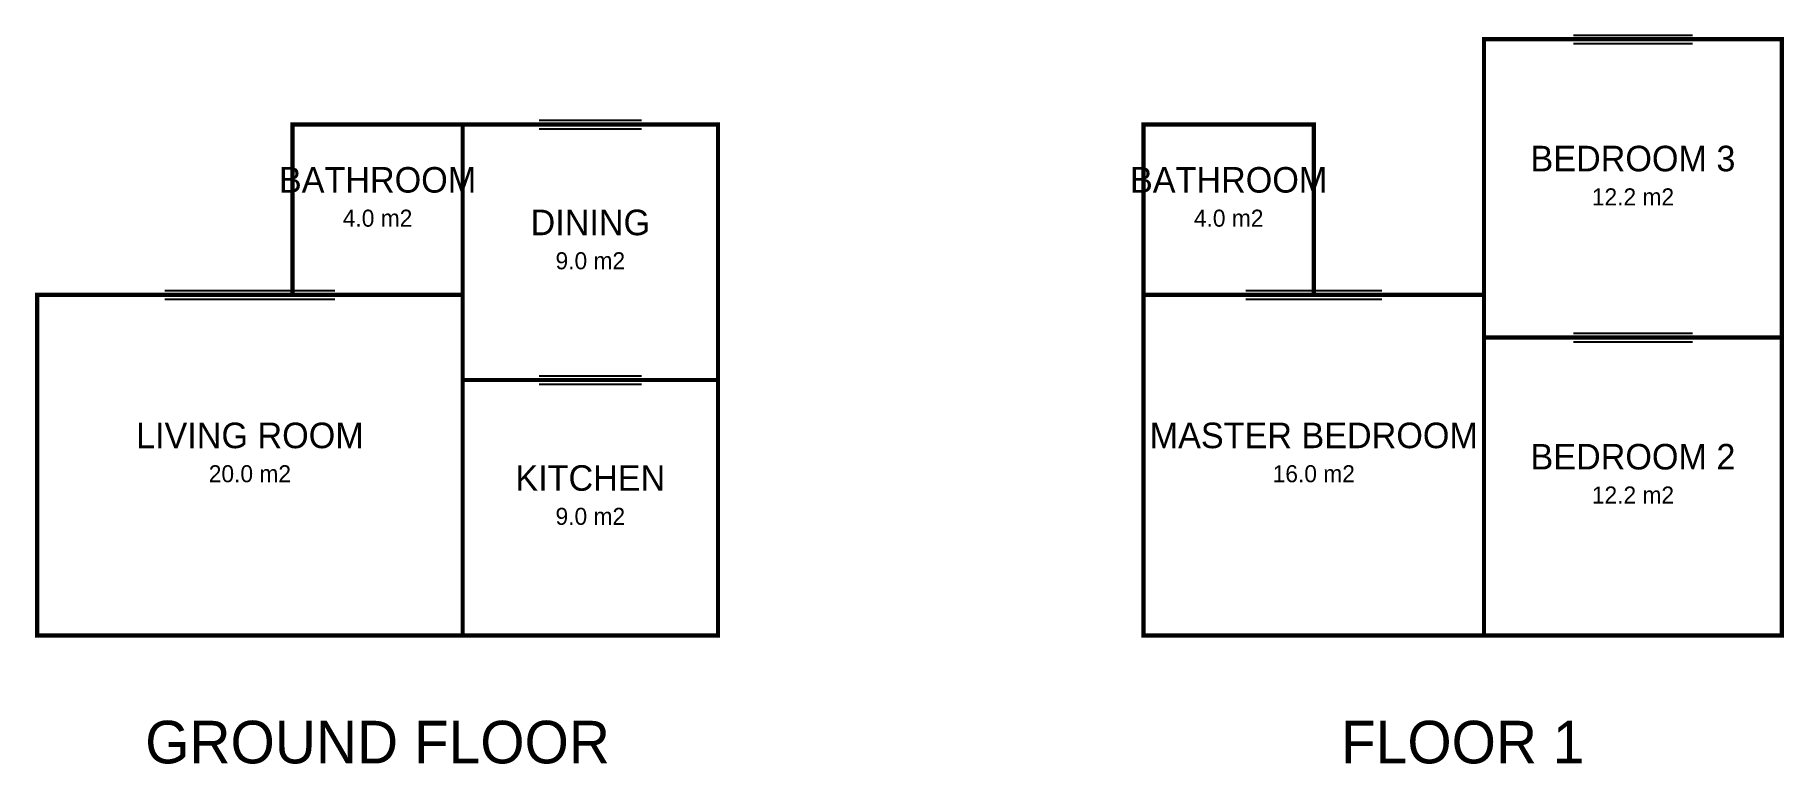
# Model space of a CAD drawing. Header units: metres. Extents: x 0 to 20.5, y -1.5 to 7.
import ezdxf
from ezdxf.enums import TextEntityAlignment as Align

# ---------------------------------------------------------------- set-up
doc = ezdxf.new("R2010")
doc.units = ezdxf.units.M
for name, color, linetype in [('A-DOOR', 1, 'Continuous'), ('A-GLAZ', 4, 'Continuous'), ('A-TEXT', 252, 'Continuous'), ('A-WALL', 7, 'Continuous')]:
    doc.layers.add(name, color=color, linetype=linetype)

msp = doc.modelspace()

# ---------------------------------------------------------------- linework, layer by layer
at = {"layer": 'A-DOOR', "color": 1}
for p, q in [((18.4, 7), (19.1, 7)), ((15, 4.8), (15, 5.2)), ((3.8, 4), (4.2, 4)), ((2.1, 0), (2.9, 0)), ((14.6, 0), (15.4, 0)), ((18.4, 0), (19.1, 0))]:
    msp.add_line(p, q, dxfattribs=at)
at = {"layer": 'A-GLAZ'}
for p, q in [((18.05, 7.05), (19.45, 7.05)), ((18.05, 6.95), (19.45, 6.95)), ((5.9, 6.05), (7.1, 6.05)), ((5.9, 5.95), (7.1, 5.95)), ((1.5, 4.05), (3.5, 4.05)), ((1.5, 3.95), (3.5, 3.95)), ((14.2, 4.05), (15.8, 4.05)), ((14.2, 3.95), (15.8, 3.95)), ((18.05, 3.55), (19.45, 3.55)), ((18.05, 3.45), (19.45, 3.45)), ((5.9, 3.05), (7.1, 3.05)), ((5.9, 2.95), (7.1, 2.95))]:
    msp.add_line(p, q, dxfattribs=at)
at = {"layer": 'A-WALL', "const_width": 0.05}
for points in [[(17, 3.5), (20.5, 3.5), (20.5, 7), (17, 7), (17, 3.5)], [(3, 4), (5, 4), (5, 6), (3, 6), (3, 4)], [(5, 3), (8, 3), (8, 6), (5, 6), (5, 3)], [(13, 4), (15, 4), (15, 6), (13, 6), (13, 4)], [(0, 0), (5, 0), (5, 4), (0, 4), (0, 0)], [(13, 0), (17, 0), (17, 4), (13, 4), (13, 0)], [(17, 0), (20.5, 0), (20.5, 3.5), (17, 3.5), (17, 0)], [(5, 0), (8, 0), (8, 3), (5, 3), (5, 0)]]:
    msp.add_lwpolyline(points, dxfattribs=at)

# ---------------------------------------------------------------- texts
at = {"layer": 'A-TEXT'}
for s, height, p in [('BEDROOM 3', 0.3, (18.75, 5.45)), ('BATHROOM', 0.3, (4, 5.2)), ('BATHROOM', 0.3, (14, 5.2)), ('12.2 m2', 0.2, (18.75, 5.05)), ('4.0 m2', 0.2, (4, 4.8)), ('DINING', 0.3, (6.5, 4.7)), ('4.0 m2', 0.2, (14, 4.8)), ('9.0 m2', 0.2, (6.5, 4.3)), ('LIVING ROOM', 0.3, (2.5, 2.2)), ('MASTER BEDROOM', 0.3, (15, 2.2)), ('BEDROOM 2', 0.3, (18.75, 1.95)), ('20.0 m2', 0.2, (2.5, 1.8)), ('KITCHEN', 0.3, (6.5, 1.7)), ('16.0 m2', 0.2, (15, 1.8)), ('12.2 m2', 0.2, (18.75, 1.55)), ('9.0 m2', 0.2, (6.5, 1.3)), ('GROUND FLOOR', 0.5, (4, -1.5)), ('FLOOR 1', 0.5, (16.75, -1.5))]:
    msp.add_text(s, height=height, dxfattribs=at).set_placement(p, align=Align.CENTER)

doc.saveas('drawing.dxf')
